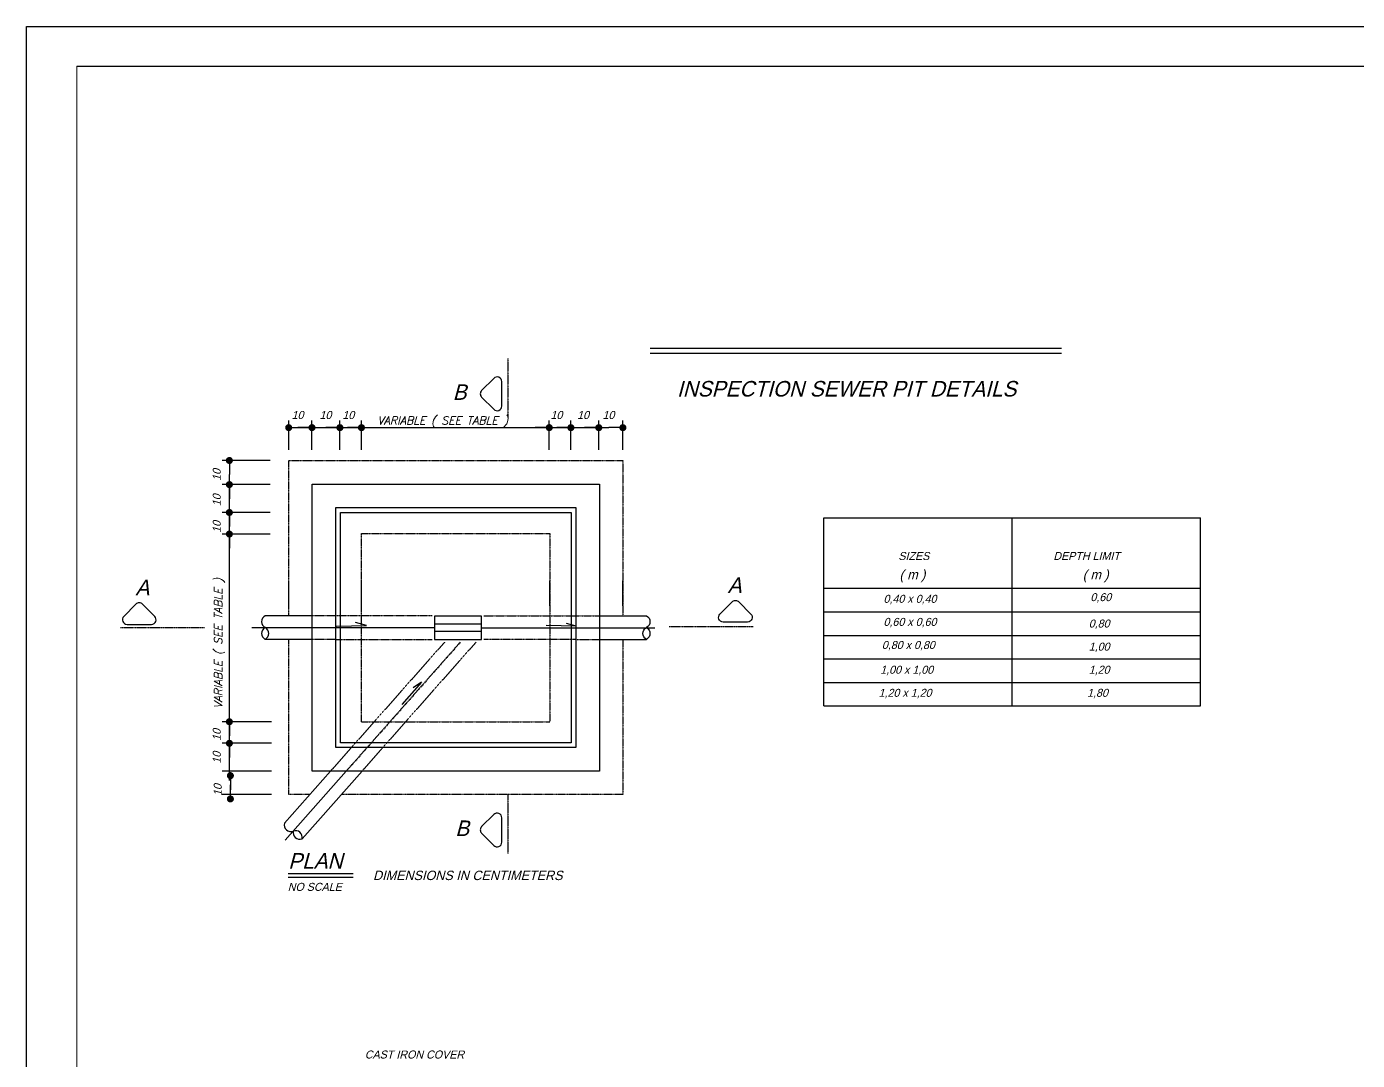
# Model space of a CAD drawing. Header units: inches. Extents: x 23 to 2032867, y 13 to 664695.
# Drawn here: x 1047678 to 1070349, y 504300 to 521922 of the extents above; entities that cross this region are included whole.
import ezdxf
from ezdxf.enums import TextEntityAlignment as Align

# ---------------------------------------------------------------- set-up
doc = ezdxf.new("R2010")
doc.units = ezdxf.units.IN
doc.header["$MEASUREMENT"] = 0
for name, pattern in [('CENTRO', [25, 20, -2.5, 0, -2.5]), ('CORTE', [27.5, 20, -2.5, 0, -2.5, 0, -2.5]), ('INVISIVEL', [7.5, 5, -2.5])]:
    doc.linetypes.add(name, pattern=pattern)
for name, color, linetype in [('CENTRO', 6, 'CENTRO'), ('CORTE', 7, 'CORTE'), ('COTA-01', 6, 'Continuous'), ('COTA-02', 250, 'Continuous'), ('DES-01', 6, 'Continuous'), ('DES-02', 9, 'Continuous'), ('DES-04', 3, 'Continuous'), ('INVISIVEL', 6, 'INVISIVEL'), ('PLOTYR', 15, 'Continuous'), ('plotyr1', 13, 'Continuous'), ('REG-140', 7, 'Continuous'), ('REG-200', 8, 'Continuous'), ('REG-60', 8, 'Continuous'), ('REG-80', 3, 'Continuous')]:
    doc.layers.add(name, color=color, linetype=linetype)
doc.layers.add('plan 1', color=8, linetype='Continuous', lineweight=5, plot=False)
doc.styles.add('COTA', font='simplex_.ttf', dxfattribs={"oblique": 15})
doc.styles.add('TEXTO', font='T:C-ACENTO', dxfattribs={"oblique": 15})

# ---------------------------------------------------------------- blocks, each defined once
blk = doc.blocks.new('CORTE')
blk.add_lwpolyline([(1.25, 2.59), (1.25, -2.59, 0.668179), (2.96, -3.29), (5.54, -0.71, 0.414214), (5.54, 0.71), (2.96, 3.29, 0.668179)], format="xyb", close=True)
blk = doc.blocks.new('TERMINO')
blk.add_line((0, 0), (-1, 0))
at = {"const_width": 0.25}
blk.add_lwpolyline([(-0.125, 0, 1), (0.125, 0, 1)], format="xyb", close=True, dxfattribs=at)
blk = doc.blocks.new('RUP-TUB')
for centre, start, end in [((2.5, -1.33), 28.0725, 151.9275), ((-2.5, 1.33), 208.0725, 331.9275), ((2.5, 1.33), 208.0725, 331.9275)]:
    blk.add_arc(centre, 2.83, start, end)

msp = doc.modelspace()

# ---------------------------------------------------------------- linework, layer by layer
at = {"layer": 'CENTRO'}
for p, q in [((1054624.698, 511673.56), (1051516.257, 511673.56)), ((1055426.587, 511673.56), (1058382.194, 511673.56)), ((1055066.444, 511428.406), (1053124.606, 509231.768))]:
    msp.add_line(p, q, dxfattribs=at)
at = {"layer": 'CORTE', "elevation": 0}
for points in [[(1055874.219, 516265.526), (1055874.219, 515260.979)], [(1050709.065, 511671.655), (1049275.402, 511671.655)], [(1060055.486, 511691.579), (1058621.824, 511691.579)], [(1055874.219, 508830.824), (1055874.219, 507826.278)]]:
    msp.add_lwpolyline(points, dxfattribs=at)
at = {"layer": 'COTA-01'}
for p, q in [((1052142.927, 514707.064), (1052142.927, 515206.102)), ((1052539.788, 514707.064), (1052539.788, 515206.102)), ((1053015.396, 514707.064), (1053015.396, 515206.102)), ((1053382.912, 514707.064), (1053382.912, 515206.102)), ((1056582.459, 514707.064), (1056582.459, 515206.102)), ((1056949.975, 514707.064), (1056949.975, 515206.102)), ((1057425.583, 514707.064), (1057425.583, 515206.102)), ((1057836.336, 514707.064), (1057836.336, 515206.102)), ((1052383.493, 515085.819), (1057595.769, 515085.819)), ((1051829.746, 514525.863), (1051012.12, 514525.863)), ((1051132.403, 509073.02), (1051132.403, 514285.296)), ((1051829.746, 514115.11), (1051012.12, 514115.11)), ((1051829.746, 513639.502), (1051012.12, 513639.502)), ((1051829.746, 513271.986), (1051012.12, 513271.986)), ((1051852.502, 510072.439), (1051012.12, 510072.439)), ((1051852.502, 509704.923), (1051012.12, 509704.923)), ((1051852.502, 509229.315), (1051012.12, 509229.315)), ((1051852.502, 508832.454), (1051012.12, 508832.454))]:
    msp.add_line(p, q, dxfattribs=at)
at = {"layer": 'DES-01'}
for p, q in [((1052142.927, 512048.37), (1052142.927, 512473.429)), ((1053385.854, 512048.37), (1053385.854, 512473.429)), ((1056593.409, 512048.37), (1056593.409, 512473.429)), ((1057836.336, 512048.37), (1057836.336, 512473.429)), ((1061259.009, 511946.119), (1067674.118, 511946.119)), ((1052959.398, 511703.309), (1053466.171, 511712.506)), ((1053466.171, 511712.506), (1053280.886, 511764.491)), ((1057038.685, 511703.309), (1056531.912, 511712.506)), ((1057038.685, 511703.309), (1056875.004, 511748.436)), ((1061259.009, 511545.174), (1067674.118, 511545.174)), ((1061259.009, 511144.23), (1067674.118, 511144.23)), ((1054405.986, 510748.488), (1054071.736, 510367.463)), ((1054405.986, 510748.488), (1054265.838, 510652.643)), ((1061259.009, 510743.286), (1067674.118, 510743.286)), ((1053124.606, 509231.768), (1052084.197, 508054.841))]:
    msp.add_line(p, q, dxfattribs=at)
at = {"layer": 'DES-02'}
for p, q in [((1052543.871, 509231.768), (1052543.871, 514123.289)), ((1052543.871, 514123.289), (1057435.392, 514123.289)), ((1057435.392, 514123.289), (1057435.392, 509231.768)), ((1052944.815, 509632.713), (1052944.815, 513722.344)), ((1052944.815, 513722.344), (1057034.447, 513722.344)), ((1053025.004, 509712.901), (1053025.004, 513642.155)), ((1053025.004, 513642.155), (1056954.258, 513642.155)), ((1056954.258, 513642.155), (1056954.258, 509712.901)), ((1057034.447, 513722.344), (1057034.447, 509632.713)), ((1054624.698, 511741.683), (1055426.587, 511741.683)), ((1054624.698, 511617.459), (1055426.587, 511617.459)), ((1056954.258, 509712.901), (1053025.004, 509712.901)), ((1057034.447, 509632.713), (1052944.815, 509632.713)), ((1057435.392, 509231.768), (1052543.871, 509231.768))]:
    msp.add_line(p, q, dxfattribs=at)
at = {"layer": 'DES-02', "elevation": 0}
msp.add_lwpolyline([(1055426.587, 511473.088), (1055426.587, 511874.032), (1054624.698, 511874.032), (1054624.698, 511473.088)], close=True, dxfattribs=at)
at = {"layer": 'DES-04'}
for p, q in [((1061259.009, 513545.852), (1067674.118, 513545.852)), ((1061259.009, 510342.341), (1061259.009, 513545.852)), ((1064466.563, 510342.341), (1064466.563, 513545.852)), ((1067674.118, 510342.341), (1067674.118, 513545.852)), ((1061259.009, 512347.063), (1067674.118, 512347.063)), ((1052543.871, 511878.001), (1051741.983, 511878.001)), ((1057435.392, 511878.001), (1058237.28, 511878.001)), ((1052543.871, 511477.056), (1051741.983, 511477.056)), ((1057435.392, 511477.056), (1058237.28, 511477.056)), ((1061259.009, 510342.341), (1067674.118, 510342.341)), ((1052857.033, 509231.768), (1052070.024, 508341.491)), ((1053392.18, 509231.768), (1052370.421, 508075.938))]:
    msp.add_line(p, q, dxfattribs=at)
at = {"layer": 'INVISIVEL'}
for p, q in [((1052142.927, 514524.233), (1057836.336, 514524.233)), ((1052142.927, 511878.001), (1052142.927, 514524.233)), ((1057836.336, 514524.233), (1057836.336, 511878.001)), ((1053385.854, 510073.751), (1053385.854, 513281.306)), ((1053385.854, 513281.306), (1056593.409, 513281.306)), ((1056593.409, 513281.306), (1056593.409, 510073.751)), ((1052944.815, 511878.001), (1052543.871, 511878.001)), ((1054585.358, 511878.001), (1052944.815, 511878.001)), ((1055466.483, 511878.001), (1056954.258, 511878.001)), ((1056954.258, 511878.001), (1057435.392, 511878.001)), ((1052142.927, 508830.824), (1052142.927, 511477.056)), ((1052944.815, 511477.056), (1052543.871, 511477.056)), ((1052944.815, 511477.056), (1054585.358, 511477.056)), ((1057034.447, 511477.056), (1055466.483, 511477.056)), ((1057034.447, 511477.056), (1057435.392, 511477.056)), ((1057836.336, 511477.056), (1057836.336, 508830.824)), ((1054798.871, 511428.406), (1052857.033, 509231.768)), ((1055334.018, 511428.406), (1053392.18, 509231.768)), ((1053385.854, 510073.751), (1056593.409, 510073.751)), ((1052502.597, 508830.824), (1052142.927, 508830.824)), ((1057836.336, 508830.824), (1053037.743, 508830.824))]:
    msp.add_line(p, q, dxfattribs=at)
at = {"layer": 'plan 1', "color": 7, "linetype": 'Continuous', "ltscale": 375.000004}
msp.add_line((1048530.754, 482810.728), (1048530.754, 521247.185), dxfattribs=at)
at = {"layer": 'PLOTYR', "color": 1, "linetype": 'Continuous', "ltscale": 250}
for p, q in [((1047678.008, 482135.727), (1047678.008, 521922.184)), ((1047678.008, 521922.184), (1104096.233, 521922.184))]:
    msp.add_line(p, q, dxfattribs=at)
at = {"layer": 'plotyr1', "color": 7, "linetype": 'Continuous', "ltscale": 375.000004}
msp.add_line((1048530.754, 521247.185), (1103421.232, 521247.185), dxfattribs=at)
at = {"layer": 'REG-200'}
for p, q in [((1058299.746, 516439.634, 7004.006), (1065306.443, 516439.634, 7004.006)), ((1052135.711, 507488.189), (1053238.836, 507488.189))]:
    msp.add_line(p, q, dxfattribs=at)
at = {"layer": 'REG-60'}
for p, q in [((1058299.746, 516353.629, 7004.006), (1065306.443, 516353.629, 7004.006)), ((1052135.711, 507424.037), (1053238.836, 507424.037))]:
    msp.add_line(p, q, dxfattribs=at)

# ---------------------------------------------------------------- block references
at = {"xscale": -80.18885925628244, "yscale": -80.18885925628244, "zscale": 80.18885923752885}
for p in [(1055874.219, 515661.924), (1055874.219, 508227.222)]:
    msp.add_blockref('CORTE', p, dxfattribs=at)
at = {"xscale": -80.18885925589129, "zscale": 80.18885923752885, "rotation": 270}
for p, yscale in [((1059754.093, 511671.655), 80.18885925589129), ((1049596.135, 511631.806), -80.18885925589129)]:
    msp.add_blockref('CORTE', p, dxfattribs=dict(at, yscale=yscale))
at = {"layer": 'COTA-01'}
for p, xscale, yscale, zscale, rotation in [((1052142.927, 515085.819), 240.566577720344, 240.566577720344, 240.566577720344, 180), ((1051132.403, 514525.863), 240.5665777195617, 240.5665777195617, 240.5665777195617, 90), ((1051132.403, 514115.11), 240.5665777195617, 240.5665777195617, 240.5665777195617, 90), ((1051132.403, 513639.502), 240.5665777195617, 240.5665777195617, 240.5665777195617, 90), ((1051132.403, 513271.986), 240.5665777195617, 240.5665777195617, 240.5665777195617, 90), ((1051132.403, 510072.439), 240.5665777195617, 240.5665777195617, 240.5665777195617, 90), ((1051132.403, 509704.923), 240.5665777195617, 240.5665777195617, 240.5665777195617, 90), ((1051149.192, 509153.486), 240.5665777195617, 240.5665777195617, 240.5665777195617, 90), ((1051149.192, 508756.625), 240.5665777195617, 240.5665777195617, 240.5665777195617, 270)]:
    msp.add_blockref('TERMINO', p, dxfattribs=dict(at, xscale=xscale, yscale=yscale, zscale=zscale, rotation=rotation))
at = {"layer": 'COTA-01', "xscale": 240.566577720344, "yscale": 240.566577720344, "zscale": 240.566577720344}
for p in [(1052539.788, 515085.819), (1053015.396, 515085.819), (1053382.912, 515085.819), (1056582.459, 515085.819), (1056949.975, 515085.819), (1057425.583, 515085.819), (1057836.336, 515085.819)]:
    msp.add_blockref('TERMINO', p, dxfattribs=at)
at = {"layer": 'DES-04'}
for p, xscale, yscale, zscale, rotation in [((1051741.983, 511677.528), 40.09442962794564, 40.09442962794564, 40.09442962794564, 270), ((1058237.28, 511677.528), -40.09442962794564, 40.09442962794564, 40.09442961876442, 90), ((1052220.222, 508208.715), 40.09442962312218, 40.09442962312218, 40.09442962312218, 318.5231650829364)]:
    msp.add_blockref('RUP-TUB', p, dxfattribs=dict(at, xscale=xscale, yscale=yscale, zscale=zscale, rotation=rotation))

# ---------------------------------------------------------------- texts
at = {"layer": 'COTA-02', "oblique": 15}
for s, style, p in [('VARIABLE ( SEE TABLE )', 'COTA', (1053656.431, 515139.164)), ('CAST IRON COVER', 'TEXTO', (1053439.825, 504331.718))]:
    msp.add_text(s, height=136.32106, dxfattribs=dict(at, style=style)).set_placement(p)
at = {"layer": 'COTA-02', "style": 'COTA', "oblique": 15}
msp.add_text('VARIABLE ( SEE TABLE )', height=136.32106, rotation=90, dxfattribs=at).set_placement((1051011.215, 510297.178))
at = {"layer": 'REG-140', "style": 'TEXTO', "oblique": 15}
for s, p in [('B', (1055055.572, 515691.56)), ('A', (1049650.074, 512361.695)), ('A', (1059739.583, 512401.484)), ('B', (1055098.809, 508256.859))]:
    msp.add_text(s, height=264.623, dxfattribs=at).set_placement(p, align=Align.MIDDLE)
at = {"layer": 'REG-140', "color": 4, "style": 'TEXTO', "oblique": 15}
msp.add_text('INSPECTION SEWER PIT DETAILS', height=264.62324, dxfattribs=at).set_placement((1058758.365, 515616.341, 7004.006))
at = {"layer": 'REG-140', "style": 'TEXTO', "oblique": 15}
msp.add_text('PLAN', height=264.6232, dxfattribs=at).set_placement((1052135.711, 507568.377))
at = {"layer": 'REG-60', "style": 'TEXTO', "oblique": 15}
for s, height, p in [('10', 136.3211, (1052192.845, 515232.983)), ('10', 136.3211, (1052668.454, 515232.983)), ('10', 136.3211, (1053057.588, 515232.983)), ('10', 136.3211, (1056603.032, 515232.983)), ('10', 136.3211, (1057057.022, 515232.983)), ('10', 136.3211, (1057489.393, 515232.983)), ('SIZES', 136.3211, (1062529.685, 512829.356)), ('DEPTH LIMIT', 136.32106, (1065169.334, 512829.356)), ('0,40 x 0,40', 136.32106, (1062276.848, 512099.914)), ('0,60', 136.3211, (1065801.1, 512128.033)), ('0,60 x 0,60', 136.32106, (1062276.848, 511706.251)), ('0,80', 136.3211, (1065772.998, 511678.132)), ('0,80 x 0,80', 136.32106, (1062248.746, 511312.587)), ('1,00', 136.3211, (1065772.998, 511284.469)), ('1,00 x 1,00', 136.32106, (1062220.644, 510890.805)), ('1,20', 136.3211, (1065772.998, 510890.805)), ('1,20 x 1,20', 136.32106, (1062192.542, 510497.142)), ('1,80', 136.3211, (1065744.896, 510497.142)), ('NO SCALE', 136.3211, (1052126.272, 507189.485))]:
    msp.add_text(s, height=height, dxfattribs=at).set_placement(p)
for p in [(1050985.239, 514178.92), (1050985.239, 513746.549), (1050985.239, 513292.559), (1050985.239, 509747.115), (1050985.239, 509357.981), (1051002.029, 508806.544)]:
    msp.add_text('10', height=136.3211, rotation=90, dxfattribs=at).set_placement(p)
at = {"layer": 'REG-80', "color": 4, "style": 'TEXTO', "oblique": 15}
for p in [(1062548.807, 512499.376), (1065670.473, 512499.376)]:
    msp.add_text('( m )', height=160.3777, dxfattribs=at).set_placement(p)
at = {"layer": 'REG-80', "style": 'TEXTO', "oblique": 15}
msp.add_text('DIMENSIONS IN CENTIMETERS', height=160.36212, dxfattribs=at).set_placement((1053579.545, 507373.25))

doc.saveas('drawing.dxf')
